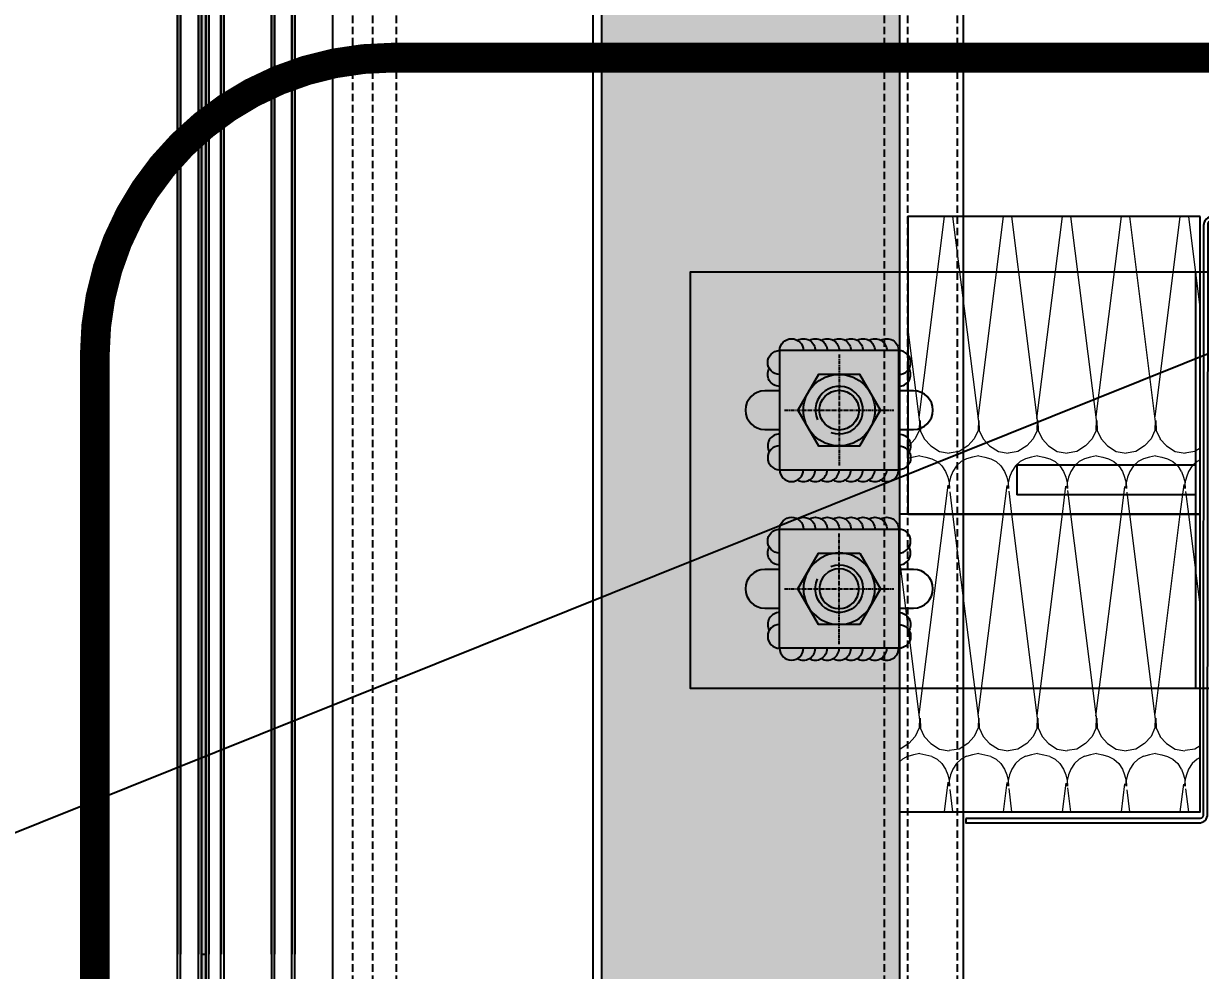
# Model space of a CAD drawing. Header units: millimetres. Extents: x 0 to 119933, y -45162 to 41221.
# Drawn here: x 11222.3 to 11617.7, y 1626.9 to 1945 of the extents above; entities that cross this region are included whole.
import ezdxf
from ezdxf import colors
from ezdxf.entities.mleader import LeaderData, LeaderLine
from ezdxf.math import Vec2, Vec3

# ---------------------------------------------------------------- set-up
doc = ezdxf.new("R2010")
doc.units = ezdxf.units.MM
doc.linetypes.add('CENTER', pattern=[2, 1.25, -0.25, 0.25, -0.25])
doc.linetypes.add('HIDDEN', pattern=[0.375, 0.25, -0.125])
doc.layers.get('DEFPOINTS').update_dxf_attribs({"color": 166})
for name, color, linetype in [('AIX', 9, 'CENTER'), ('F-Alum', 4, 'Continuous'), ('F-Bolt', 32, 'Continuous'), ('F-Glass', 5, 'Continuous'), ('F-SSTEEL', 3, 'Continuous'), ('F-steel', 3, 'Continuous'), ('Hatch', 8, 'Continuous'), ('INSUL', 8, 'Continuous'), ('SC', 6, 'Continuous'), ('TC', 4, 'Continuous'), ('WELDING VW', 8, 'Continuous')]:
    doc.layers.add(name, color=color, linetype=linetype)
doc.styles.get("Standard").update_dxf_attribs({"font": 'arial.ttf'})
pattern_1 = [(171.78891, (53.300008, 199.047619), (-673.2017241561263, 100.0000024861343), [3.334189, -696.8453999999999]), (146.908661, (56.22287299999999, 197.142857), (-158.400404383208, 100.0000013838884), [3.488733, -729.14512]), (132.32733, (58.39145, 194.761905), (-178.2004572863525, 199.9999991336096), [3.220506, -673.0858000000001]), (114.796992, (59.71145300000001, 191.904762), (-39.60010136608867, 99.99999941106627), [3.147328, -327.32212]), (91.62022409999996, (59.805739, 188.571429), (-19.80005000361191, 599.9999997105077), [3.334667, -696.9453000000001]), (82.82482490000001, (50.094286, 111.428571), (138.6003494418545, 1099.99999703413), [77.75173799999999, -16250.113]), (97.17517500000001, (69.705765, 111.428571), (-138.6003524828371, 1099.999996651516), [77.75173799999999, -16250.113]), (88.37977579999999, (59.994311, 188.571429), (19.80004305400807, 599.9999999021459), [3.334667, -696.9453000000001]), (65.203007, (60.088597, 191.904762), (39.60010129581894, 99.99999955872296), [3.147327999999999, -327.32212]), (47.67266910000001, (61.408601, 194.761905), (178.2004567313952, 199.9999997012696), [3.220506, -673.0858000000001]), (33.09133830000001, (63.577178, 197.142857), (158.4004028750618, 100.0000036376688), [3.488733, -729.14512]), (8.211089519999998, (66.50004200000001, 199.047619), (673.2017245654226, 99.99999981557866), [3.334189, -696.8453999999999]), (87.16616460000002, (50, 109.52381), (19.80004178584671, 300.0000003017782), [1.907094, -398.5826499999999]), (103.901385, (50.47143, 107.619048), (-79.20020264660533, 299.9999996283441), [1.962234, -410.1069900000001]), (111.603615, (51.225717, 105.714286), (-19.80005052895802, 99.99999996627346), [2.048675, -105.50674]), (122.761347, (52.451435, 103.809524), (-59.40015357165495, 99.99999895630117), [2.265061, -473.39773]), (138.290552, (54.054296, 102.380952), (-118.8003028617563, 100.0000020556398), [2.147087, -448.74108]), (152.003514, (55.845729, 101.428571), (-178.2004575064848, 99.99999862560198), [2.028857, -424.0311900000002]), (166.477202, (57.825734, 100.952381), (-396.0010138359246, 100.0000032088846), [2.036462, -425.6205499999999]), (167.070755, (59.900025, 100.47619), (-415.8010658158154, 99.99999981188667), [2.128248, -444.80388]), (12.9292444, (59.900025, 100.47619), (415.8010659680223, 99.99999935621649), [2.128248, -444.80388]), (13.5227975, (61.97431599999999, 100.952381), (396.0010147085893, 99.99999975312382), [2.036462, -425.6205499999999]), (27.99648529999999, (63.954321, 101.428571), (198.0005052749504, 100.0000036439555), [2.028857, -424.0311900000001]), (41.70944699999999, (65.74575499999999, 102.380952), (118.8003019456718, 100.0000029682972), [2.147087, -448.7410799999999]), (57.23865219999999, (67.34861599999999, 103.809524), (198.0005044485324, 300.0000016678519), [2.265060999999999, -473.3977299999999]), (68.396384, (68.574333, 105.714286), (19.80005041478078, 100.0000003570638), [2.048675, -105.50674]), (76.098615, (69.328621, 107.619048), (19.80005075413857, 99.99999951570958), [1.962234, -410.1069899999999]), (92.83383529999998, (69.800051, 109.52381), (-19.80005025124201, 299.9999998913794), [1.907094000000001, -398.5826500000001])]

# ---------------------------------------------------------------- blocks, each defined once
blk = doc.blocks.new('*U388')
at = {"layer": 'INSUL', "lineweight": 0}
h = blk.add_hatch(dxfattribs=at)
h.set_pattern_fill('岩棉', color=256, scale=100, style=0, pattern_type=2)
h.set_pattern_definition(pattern_1)
h.paths.add_polyline_path([(0, 0), (1122.444924775991, 0), (1122.444924775991, 100), (0, 100)])
at = {"layer": 'INSUL'}
blk.add_lwpolyline([(0, 0), (1122.444924775991, 0), (1122.444924775991, 100), (0, 100)], close=True, dxfattribs=at)
blk = doc.blocks.new('*U382')
at = {"layer": 'INSUL', "lineweight": 0}
h = blk.add_hatch(dxfattribs=at)
h.set_pattern_fill('岩棉', color=256, scale=100, style=0, pattern_type=2)
h.set_pattern_definition(pattern_1)
h.paths.add_polyline_path([(0, 0), (101.0062112662808, 0), (101.0062112662808, 100), (0, 100)])
at = {"layer": 'INSUL'}
blk.add_lwpolyline([(0, 0), (101.0062112662808, 0), (101.0062112662808, 100), (0, 100)], close=True, dxfattribs=at)
blk = doc.blocks.new('*U383')
at = {"layer": 'INSUL', "lineweight": 0}
h = blk.add_hatch(dxfattribs=at)
h.set_pattern_fill('岩棉', color=256, scale=100, style=0, pattern_type=2)
h.set_pattern_definition(pattern_1)
h.paths.add_polyline_path([(0, 0), (98.1862746765546, 0), (98.1862746765546, 100), (0, 100)])
at = {"layer": 'INSUL'}
blk.add_lwpolyline([(0, 0), (98.1862746765546, 0), (98.1862746765546, 100), (0, 100)], close=True, dxfattribs=at)
blk = doc.blocks.new('*U384')
at = {"layer": 'AIX'}
for p, q in [((-1.4210854715202e-14, -18.37947958776873), (-1.4210854715202e-14, 18.37947958776867)), ((-18.66666666666668, 9.473903143468e-15), (18.66666666666665, 9.473903143468e-15))]:
    blk.add_line(p, q, dxfattribs=at)
at = {"layer": 'SC'}
blk.add_lwpolyline([(11.99999999999999, 6.928203230275481), (-1.4210854715202e-14, 13.85640646055099), (-12.00000000000001, 6.928203230275481), (-12.00000000000001, -6.928203230275537), (-1.4210854715202e-14, -13.85640646055105), (11.99999999999999, -6.928203230275537)], close=True, dxfattribs=at)
for centre, radius in [((-1.4210854715202e-14, 9.473903143468e-15), 11.99999999999997), ((-1.4210854715202e-14, -2.842170943040401e-14), 6.666666666666666)]:
    blk.add_circle(centre, radius, dxfattribs=at)
blk.add_arc((-1.4210854715202e-14, -2.842170943040401e-14), 8, 339.9386751139761, 294.2424867200839, dxfattribs=at)
blk = doc.blocks.new('*U385')
at = {"layer": 'AIX'}
for p, q in [((-1.4210854715202e-14, -18.37947958776873), (-1.4210854715202e-14, 18.37947958776867)), ((-18.66666666666668, 9.473903143468e-15), (18.66666666666665, 9.473903143468e-15))]:
    blk.add_line(p, q, dxfattribs=at)
at = {"layer": 'SC'}
blk.add_lwpolyline([(11.99999999999999, 6.928203230275481), (-1.4210854715202e-14, 13.85640646055099), (-12.00000000000001, 6.928203230275481), (-12.00000000000001, -6.928203230275537), (-1.4210854715202e-14, -13.85640646055105), (11.99999999999999, -6.928203230275537)], close=True, dxfattribs=at)
for centre, radius in [((-1.4210854715202e-14, 9.473903143468e-15), 11.99999999999997), ((-1.4210854715202e-14, -2.842170943040401e-14), 6.666666666666666)]:
    blk.add_circle(centre, radius, dxfattribs=at)
blk.add_arc((-1.4210854715202e-14, -2.842170943040401e-14), 8, 339.9386751139761, 294.2424867200839, dxfattribs=at)
blk = doc.blocks.new('*U373')
at = {"layer": 'WELDING VW'}
for centre, end in [((4, -4.996003610813204e-16), 180), ((8, -4.996003610813204e-16), 120)]:
    blk.add_arc(centre, 4, 0, end, dxfattribs=at)
blk = doc.blocks.new('*U374')
at = {"layer": 'WELDING VW'}
for centre, start in [((4, 4.996003610813204e-16), 180), ((8, 4.996003610813204e-16), 240), ((12, 4.996003610813204e-16), 240), ((16, 4.996003610813204e-16), 240), ((20, 4.996003610813204e-16), 240), ((24, 4.996003610813204e-16), 240), ((28, 4.996003610813204e-16), 240), ((32, 4.996003610813204e-16), 240), ((36, 4.996003610813204e-16), 240)]:
    blk.add_arc(centre, 4, start, 0, dxfattribs=at)
blk = doc.blocks.new('*U23')
at = {"linetype": 'Continuous'}
blk.add_hatch(color=4, dxfattribs=at).paths.add_polyline_path([(0.2230624387959921, 17.52000000138151), (669.9095761611397, 17.52000007882447), (669.9095761611397, 16.00000007882288), (0.2230624387959637, 16.00000000137992)])
at = {"color": 4, "linetype": 'Continuous'}
blk.add_lwpolyline([(0.2230624387959921, 17.52000000138151), (669.9095761611397, 17.52000007882447), (669.9095761611397, 16.00000007882288), (0.2230624387959637, 16.00000000137992)], close=True, dxfattribs=at)
at = {"layer": 'F-Glass'}
for points in [[(669.90957616114, 17.52000007882288), (0.2230624387959885, 17.52000000138151), (-0.7769375612040115, 18.52000000138151), (-0.7769375612040115, 24.52000000138151), (0.2230624387959885, 25.52000000138151), (669.90957616114, 25.52000007882289)], [(669.9095761611397, 10.000000087479), (0.2230624387957505, 10.00000001003763), (-0.7769375612042495, 11.00000001003763), (-0.7769375612042495, 15.00000000138152), (0.2230624387957505, 16.00000000138152), (669.9095761611397, 16.00000007882288)], [(669.9095761611397, -5.999999917708636), (0.2230624387957505, -5.999999995153189), (-0.7769375612042495, -6.999999995153189), (-0.7769375612042495, -12.82826643955912), (0.2230624387957505, -13.82826643955912), (669.9095761611397, -13.82826636211457)]]:
    blk.add_lwpolyline(points, dxfattribs=at)
at = {"layer": 'TC', "color": 9, "linetype": 'Continuous'}
for p, q in [((-0.7769375612040115, 24.52000000138151), (669.90957616114, 24.52000007882289)), ((-0.7769375612040115, 18.52000000138151), (669.90957616114, 18.52000007882288)), ((-0.7769375612042495, 15.00000000138152), (669.9095761611397, 15.00000007882288)), ((-0.7769375612042495, 11.00000001003763), (669.9095761611397, 11.000000087479)), ((-0.7769375612042495, -6.999999995153189), (669.9095761611397, -6.999999917708636)), ((-0.7769375612042495, -12.82826643955912), (669.9095761611397, -12.82826636211457))]:
    blk.add_line(p, q, dxfattribs=at)
blk = doc.blocks.new('*U397')
at = {"linetype": 'Continuous'}
blk.add_hatch(color=4, dxfattribs=at).paths.add_polyline_path([(0.2230624387959921, 17.52000000138151), (1065.577559487735, 17.52000012788161), (1065.577559487735, 16.00000012788001), (0.2230624387959637, 16.00000000137992)])
at = {"color": 4, "linetype": 'Continuous'}
blk.add_lwpolyline([(0.2230624387959921, 17.52000000138151), (1065.577559487735, 17.52000012788161), (1065.577559487735, 16.00000012788001), (0.2230624387959637, 16.00000000137992)], close=True, dxfattribs=at)
at = {"layer": 'F-Glass'}
for points in [[(1065.577559487735, 17.52000012788002), (0.2230624387959885, 17.52000000138151), (-0.7769375612040115, 18.52000000138151), (-0.7769375612040115, 24.52000000138151), (0.2230624387959885, 25.52000000138151), (1065.577559487735, 25.52000012788002)], [(1065.577559487735, 10.00000013653614), (0.2230624387957505, 10.00000001003763), (-0.7769375612042495, 11.00000001003763), (-0.7769375612042495, 15.00000000138152), (0.2230624387957505, 16.00000000138152), (1065.577559487735, 16.00000012788001)], [(1065.577559487735, -5.999999868651503), (0.2230624387957505, -5.999999995153189), (-0.7769375612042495, -6.999999995153189), (-0.7769375612042495, -12.82826643955912), (0.2230624387957505, -13.82826643955912), (1065.577559487735, -13.82826631305743)]]:
    blk.add_lwpolyline(points, dxfattribs=at)
at = {"layer": 'TC', "color": 9, "linetype": 'Continuous'}
for p, q in [((-0.7769375612040115, 24.52000000138151), (1065.577559487735, 24.52000012788002)), ((-0.7769375612040115, 18.52000000138151), (1065.577559487735, 18.52000012788002)), ((-0.7769375612042495, 15.00000000138152), (1065.577559487735, 15.00000012788002)), ((-0.7769375612042495, 11.00000001003763), (1065.577559487735, 11.00000013653614)), ((-0.7769375612042495, -6.999999995153189), (1065.577559487735, -6.999999868651503)), ((-0.7769375612042495, -12.82826643955912), (1065.577559487735, -12.82826631305743))]:
    blk.add_line(p, q, dxfattribs=at)

msp = doc.modelspace()

# ---------------------------------------------------------------- linework, layer by layer
at = {"layer": 'DEFPOINTS', "color": 2, "linetype": 'CENTER', "ltscale": 100, "const_width": 10}
msp.add_lwpolyline([(11346.21018253011, 1933.563425733213), (12131.78376621683, 1933.563425733213, -0.414213562373095), (12231.78376621683, 1833.563425733213), (12231.78376621683, 937.3753326851584, -0.414213562373095), (12131.78376621683, 837.3753326851584), (11346.21018253011, 837.3753326851584, -0.414213562373095), (11246.21018253011, 937.3753326851584), (11246.21018253011, 1833.563425733213, -0.414213562373095)], format="xyb", close=True, dxfattribs=at)
at = {"layer": 'F-Alum'}
for p, q in [((11326.05660742628, 2761.581390027539, 3.469569595335227), (11326.04896174363, 1412.681826519198, 1.489147427480382)), ((11538.01890792099, 1412.681826518936, -71157.70904061674), (11538.01837919866, 2761.581335428491, 14.52215592829142))]:
    msp.add_line(p, q, dxfattribs=at)
at = {"layer": 'F-Alum', "color": 8, "linetype": 'HIDDEN', "ltscale": 10}
for p, q in [((11332.94926775066, 1412.68182651914, 46924.43530969174), (11332.94926775066, 2761.581388248043, 46925.30797637578)), ((11339.56289977871, 1412.68182651914, 46925.92434905819), (11339.56289977872, 2761.58138654058, 46926.79701574223)), ((11347.54929622266, 1412.68182651914, 46925.92434905819), (11347.54929622266, 2761.58138447869, 46926.79701574223)), ((11511.56289976629, 1412.68182651914, 46924.43530969174), (11511.56289976629, 2761.581342134858, 46925.30797637578)), ((11519.37781467506, 1412.68182651914, 46925.92434905819), (11519.37781467506, 2761.581340117235, 46926.79701574223)), ((11536.01154326654, 1412.681826518965, 74044.60617714416), (11536.01154326657, 2761.581335946626, 74045.4788438282))]:
    msp.add_line(p, q, dxfattribs=at)
at = {"layer": 'F-Alum', "elevation": 5.956157442282765}
msp.add_lwpolyline([(11433.54579118913, 2675.582646510506), (11413.54579118913, 2675.582646510506), (11413.5578423874, 1574.713006974518), (11433.5578423874, 1574.713006974518), (11433.5578423874, 1577.713006974518), (11416.55783872733, 1577.713006974518), (11416.5457948492, 2672.582646510506), (11433.54579118913, 2672.582646510506)], close=True, dxfattribs=at)
at = {"layer": 'F-SSTEEL', "elevation": -3.004113935102966}
for points in [[(11538.88740086921, 1677.914053782937), (11538.88740086921, 1676.414053782937), (11617.06407507486, 1676.414061652904, 0.414213562373095), (11620.06407507486, 1679.414061652904), (11620.19943241146, 1877.665230368904, -0.414213562373095), (11621.19943241146, 1878.665230368904), (11664.72684563935, 1878.665228512255), (11664.72684563935, 1880.165236376633)], [(11664.72684563935, 1880.165228512255), (11621.69943241146, 1880.165230368904, 0.414213562373095), (11618.69943241146, 1877.165230368904), (11618.56407507486, 1678.914061652904, -0.414213562373095), (11617.56407507486, 1677.914061652904), (11538.88740086921, 1677.914053782937)]]:
    msp.add_lwpolyline(points, format="xyb", dxfattribs=at)
at = {"layer": 'F-steel', "ltscale": 10}
for p, q in [((11616.01858142637, 1861.627675560943, 1.305087431067379), (11616.01858142637, 1721.627675560943, 1.305087431067379)), ((11616.01858142637, 1796.627675560943, 1.305087431067379), (11556.01858142637, 1796.627675560943, 1.305087431068009)), ((11556.01858142637, 1796.627675560943, 1.305087431068009), (11556.01858142637, 1786.627675560943, 1.305087431068009)), ((11616.01858142637, 1786.627675560943, 1.305087431067379), (11556.01858142637, 1786.627675560943, 1.305087431068009))]:
    msp.add_line(p, q, dxfattribs=at)
at = {"layer": 'F-steel', "ltscale": 10, "elevation": -1.489039365869336}
msp.add_lwpolyline([(11624.01858142637, 1841.627675560943), (11624.01858142637, 1721.627675560943), (11446.28190242533, 1721.627675560914), (11446.28190242533, 1861.627675560914), (11624.01858142637, 1861.627675560943)], dxfattribs=at)
at = {"layer": 'F-steel', "ltscale": 10, "elevation": 0.02603520301507323}
for points in [[(11476.28190242533, 1835.115645949409), (11476.28190242533, 1795.115645949409), (11516.28190242533, 1795.115645949409), (11516.28190242533, 1835.115645949409)], [(11476.28190242533, 1735.115645949409), (11476.28190242533, 1775.115645949409), (11516.28190242533, 1775.115645949409), (11516.28190242533, 1735.115645949409)]]:
    msp.add_lwpolyline(points, close=True, dxfattribs=at)
at = {"layer": 'F-steel', "ltscale": 10, "elevation": -1.489039365869336}
for points in [[(11476.28190242533, 1821.615645949409), (11471.28190242533, 1821.615645949409, 0.9999999999999999), (11471.28190242533, 1808.615645949409), (11476.28190242533, 1808.615645949409)], [(11516.28190242533, 1808.615645949409), (11521.28190242533, 1808.615645949409, 0.9999999999999999), (11521.28190242533, 1821.615645949409), (11516.28190242533, 1821.615645949409)], [(11476.28190242533, 1761.615645949409), (11471.28190242533, 1761.615645949409, 0.9999999999999999), (11471.28190242533, 1748.615645949409), (11476.28190242533, 1748.615645949409)], [(11516.28190242533, 1748.615645949409), (11521.28190242533, 1748.615645949409, 0.9999999999999999), (11521.28190242533, 1761.615645949409), (11516.28190242533, 1761.615645949409)]]:
    msp.add_lwpolyline(points, format="xyb", dxfattribs=at)

# ---------------------------------------------------------------- block references
at = {"xscale": -1, "rotation": 90}
msp.add_blockref('*U397', (11299.53837932085, 2697.920554878277, 2.794821982867922), dxfattribs=at)
at = {"rotation": 90.00000000000001}
msp.add_blockref('*U23', (11299.53837930007, 1545.30062486112, -1.489039343146637), dxfattribs=at)
at = {"layer": 'F-Alum', "color": 8, "linetype": 'HIDDEN', "ltscale": 10, "extrusion": (-8.387207337774512e-10, -6.097445596511966e-10, -1), "xscale": -1, "rotation": 180}
msp.add_blockref('*U383', (-11617.56404999362, 1880.176471899494, 0.2353530223925723), dxfattribs=at)
at = {"layer": 'F-Bolt', "rotation": 270}
msp.add_blockref('*U384', (11496.28190242533, 1815.115645949409, -1.489039365869336), dxfattribs=at)
at = {"layer": 'F-Bolt', "xscale": -1, "rotation": 270}
msp.add_blockref('*U385', (11496.28190242533, 1755.115645949409, -1.489039365869336), dxfattribs=at)
at = {"layer": 'Hatch', "xscale": -1}
for name, p, rotation in [('*U374', (11476.28190242533, 1835.115645949409, -1.489039365869336), 180), ('*U373', (11476.28190242533, 1835.115645949409, -1.489039365869336), 90), ('*U373', (11516.28190242533, 1795.115645949409, -1.489039365869336), 270), ('*U374', (11476.28190242533, 1775.115645949409, -1.489039365869336), 180), ('*U373', (11476.28190242533, 1775.115645949409, -1.489039365869336), 90), ('*U373', (11516.28190242533, 1735.115645949409, -1.489039365869336), 270)]:
    msp.add_blockref(name, p, dxfattribs=dict(at, rotation=rotation))
at = {"layer": 'Hatch'}
for p, rotation in [((11516.28190242533, 1835.115645949409, -1.489039365869336), 270), ((11476.28190242533, 1795.115645949409, -1.489039365869336), 90.00000000000001), ((11516.28190242533, 1775.115645949409, -1.489039365869336), 270), ((11476.28190242533, 1735.115645949409, -1.489039365869336), 90.00000000000001)]:
    msp.add_blockref('*U373', p, dxfattribs=dict(at, rotation=rotation))
for p in [(11476.28190242533, 1795.115645949409, -1.489039365869336), (11476.28190242533, 1735.115645949409, -1.489039365869336)]:
    msp.add_blockref('*U374', p, dxfattribs=at)
at = {"layer": 'INSUL', "ltscale": 18000, "extrusion": (6.097445596511967e-10, 8.387207337774511e-10, -1), "rotation": 90.00000000000001}
msp.add_blockref('*U388', (-11416.55783872735, 1568.7129229606, -0.0260269264689187), dxfattribs=at)
at = {"layer": 'INSUL', "ltscale": 18000, "extrusion": (-8.387207337774512e-10, -6.097445596511966e-10, -1), "xscale": -1, "rotation": 180}
msp.add_blockref('*U382', (-11617.56404999359, 1780.176471899494, 0.2353530223925725), dxfattribs=at)

# ---------------------------------------------------------------- leaders
ml = msp.add_multileader_mtext('Standard')
ml.set_content('{\\fSimSun|b0|i0|c134|p2;②}', color=256)
ml.set_leader_properties()
ml.build(insert=Vec2(0, 0))
ml.multileader.update_dxf_attribs({"arrow_head_size": 80, "scale": 20})
ctx = ml.context
ctx.base_point, ctx.scale, ctx.char_height, ctx.arrow_head_size, ctx.landing_gap_size, ctx.plane_origin = Vec3(10789.21674640482, 1639.566368953703, 2.794821982867922), 20, 80, 80, 40, Vec3(11824.01837928058, 1639.566368953703, 2.794821982867922)
ctx.text_align_type = 2
notes = []
notes.append((ctx, [(0, (1, 1, 0), (11136.03238886292, 1639.566368953703, 2.794821982867922), (-1, 0), 160, [(1, [(11624.01833507587, 1639.566368953703, 2.794821982867922), (11731.39832601452, 1878.66518124126, 2.794821982867922)], 0, [])])]))
ctx.mtext.insert, ctx.mtext.rotation, ctx.mtext.alignment, ctx.mtext.flow_direction = Vec3(10936.03238886292, 1686.046815881077, 2.794821982867922), -6.116045876572181, 3, 5
for ctx, leaders in notes:
    for number, flags, end, landing, length, lines in leaders:
        leader = LeaderData()
        leader.index, (leader.has_last_leader_line, leader.has_dogleg_vector, leader.attachment_direction) = number, flags
        leader.last_leader_point, leader.dogleg_vector, leader.dogleg_length = Vec3(end), Vec3(landing), length
        for number, points, colour, breaks in lines:
            line = LeaderLine()
            line.index, line.vertices, line.color, line.breaks = number, Vec3.list(points), colors.encode_raw_color(colour), breaks
            leader.lines.append(line)
        ctx.leaders.append(leader)

doc.saveas('drawing.dxf')
